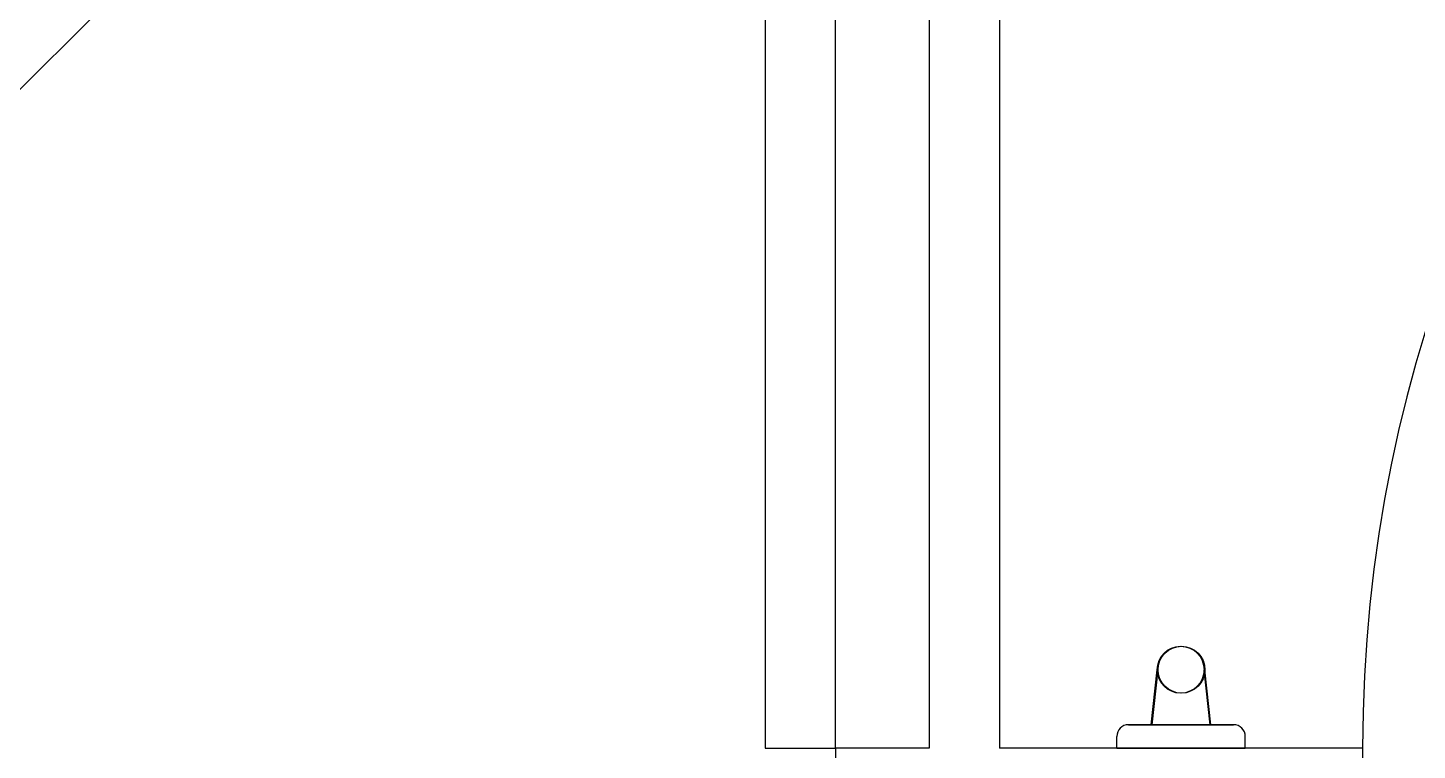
# Model space of a CAD drawing. Header units: millimetres. Extents: x 732 to 1037, y 127 to 299.
# Drawn here: x 735.618 to 736.211, y 282.617 to 282.925 of the extents above; entities that cross this region are included whole.
import ezdxf

# ---------------------------------------------------------------- set-up
doc = ezdxf.new("R2010")
doc.units = ezdxf.units.MM
doc.layers.add('I-ARQ', color=8, linetype='Continuous')

# ---------------------------------------------------------------- blocks, each defined once
blk = doc.blocks.new('A$C4CA24491')
at = {"layer": 'I-ARQ', "color": 2}
blk.add_line((0, 6.58942), (12.4561, 19.04552), dxfattribs=at)

msp = doc.modelspace()

# ---------------------------------------------------------------- linework, layer by layer
at = {"layer": 'I-ARQ'}
for p, q in [((736.00258, 283.82753), (736.00258, 282.61753)), ((736.03258, 283.82753), (736.03258, 282.61753)), ((735.93258, 283.21753), (735.93258, 282.61753)), ((735.96258, 282.61753), (735.96258, 283.21753)), ((736.09738, 282.62753), (736.09991, 282.65099)), ((736.09773, 282.62753), (736.10026, 282.65099)), ((736.12244, 282.62753), (736.11991, 282.65099)), ((736.12278, 282.62753), (736.12026, 282.65099)), ((736.1325, 282.62753), (736.08767, 282.62753)), ((736.08767, 282.62753), (736.1325, 282.62753)), ((736.08267, 282.61753), (736.08267, 282.62253)), ((736.08267, 282.61753), (736.08267, 282.62253)), ((736.1375, 282.61753), (736.1375, 282.62253)), ((736.1375, 282.61753), (736.1375, 282.62253)), ((735.93258, 282.61753), (735.96258, 282.61753)), ((735.96258, 282.61753), (735.96258, 282.57753)), ((736.00258, 282.61753), (735.96258, 282.61753)), ((736.18758, 282.61753), (736.03258, 282.61753)), ((736.1375, 282.61753), (736.08267, 282.61753)), ((736.08267, 282.61753), (736.1375, 282.61753)), ((736.18758, 282.61753), (736.18758, 282.57753))]:
    msp.add_line(p, q, dxfattribs=at)
for centre in [(736.10991, 282.65099), (736.11026, 282.65099)]:
    msp.add_circle(centre, 0.01, dxfattribs=at)
for centre, radius, start, end in [((735.96258, 282.61753), 0.6, 90, 180), ((736.78758, 282.61753), 0.6, 90, 180), ((736.08767, 282.62253), 0.005, 90, 180), ((736.08767, 282.62253), 0.005, 90, 180), ((736.1325, 282.62253), 0.005, 0, 90), ((736.1325, 282.62253), 0.005, 360, 90)]:
    msp.add_arc(centre, radius, start, end, dxfattribs=at)

# ---------------------------------------------------------------- block references
msp.add_blockref('A$C4CA24491', (733.63258, 274.32726))

doc.saveas('drawing.dxf')
